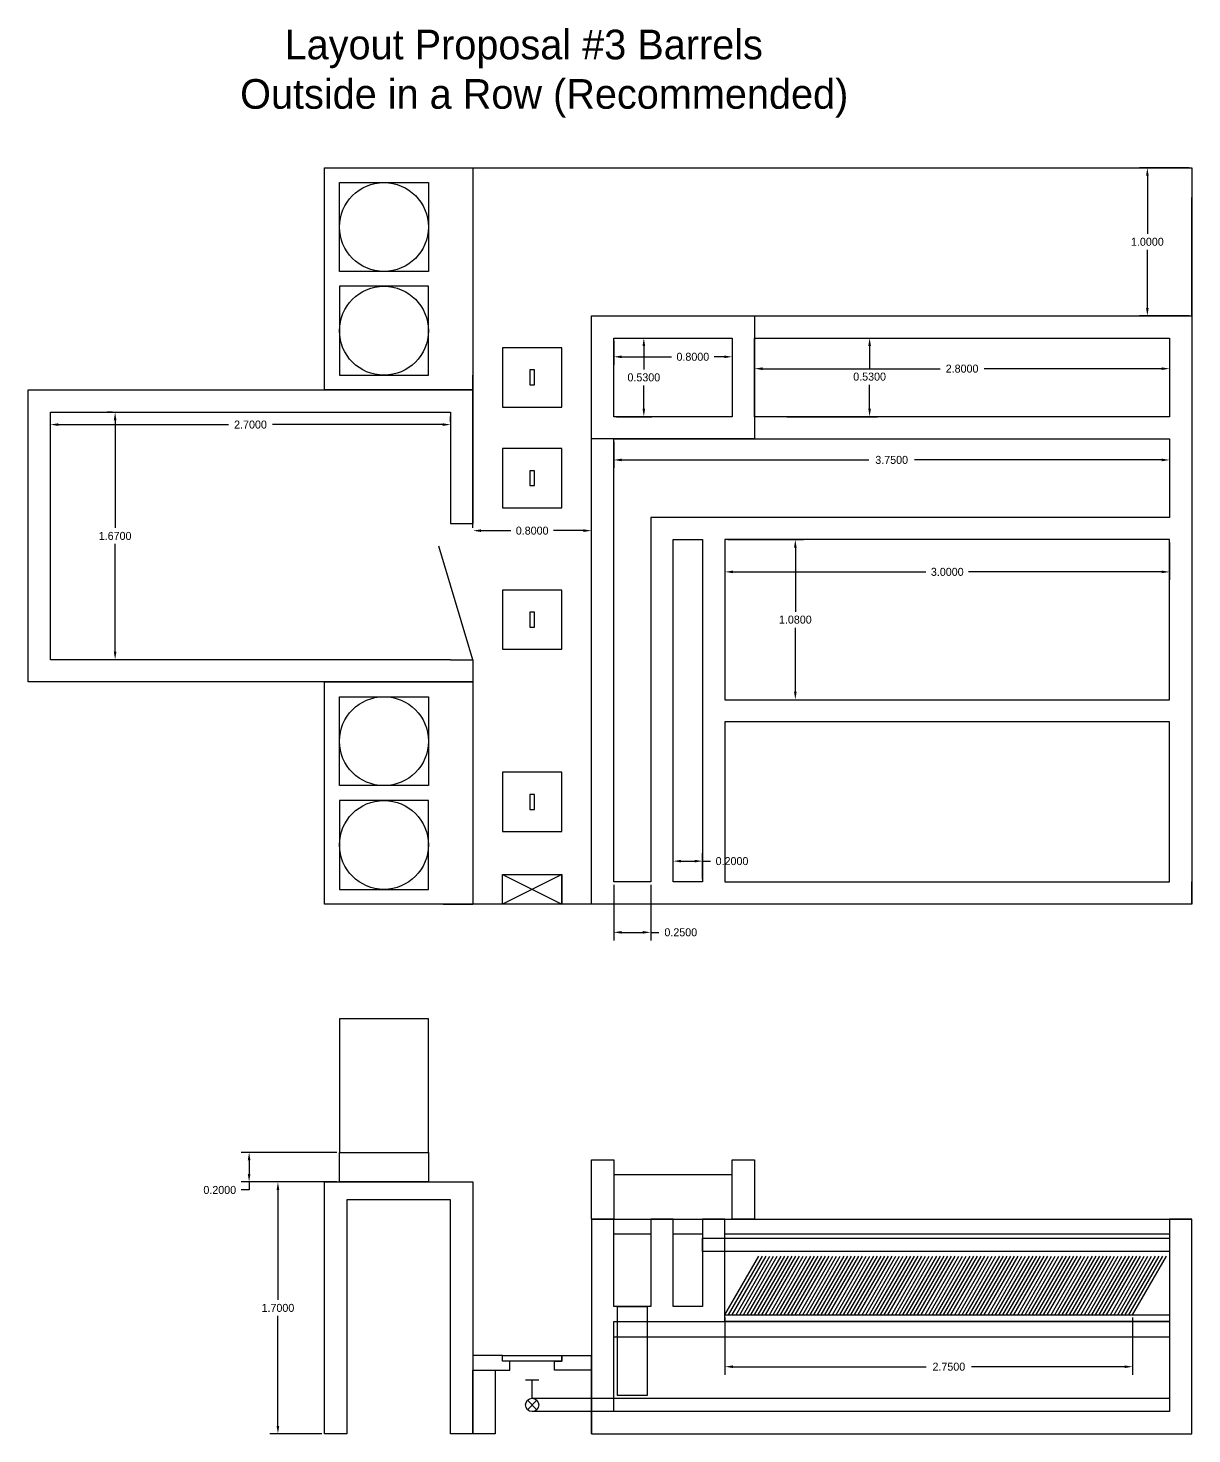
# Model space of a CAD drawing. Header units: inches. Extents: x 15.2 to 26.7, y -7.5 to 19.3.
# Drawn here: x 18.82 to 26.67, y -7.46 to 2.03 of the extents above; entities that cross this region are included whole.
import ezdxf

# ---------------------------------------------------------------- set-up
doc = ezdxf.new("R2010")
doc.units = ezdxf.units.IN
doc.header["$MEASUREMENT"] = 0
for name, color, linetype in [('Agua', 4, 'Continuous'), ('Barriles', 5, 'Continuous'), ('Dimensiones', 3, 'Continuous'), ('Lamina', 6, 'Continuous'), ('Paredes', 7, 'Continuous'), ('Tapaderas', 1, 'Continuous'), ('Tuberia', 2, 'Continuous')]:
    doc.layers.add(name, color=color, linetype=linetype)
doc.dimstyles.new('Small 2', dxfattribs={"dimscale": 0.3, "dimtxt": 0.18, "dimasz": 0.18, "dimexe": 0.18, "dimexo": 0.0625, "dimgap": 0.09, "dimtad": 0, "dimtih": 1, "dimtoh": 1, "dimdec": 4, "dimzin": 0, "dimdsep": 46, "dimtxsty": 'Standard', "dimcen": 0.09, "dimadec": 0, "dimazin": 0, "dimtfac": 1, "dimtdec": 4, "dimtofl": 0, "dimtmove": 0, "dimatfit": 3, "dimfxl": 1, "dimtolj": 1, "dimtzin": 0, "dimarcsym": 0})

# ---------------------------------------------------------------- blocks, each defined once
blk = doc.blocks.new('*D46')
at = {"layer": 'Defpoints', "color": 0}
for p in [(22.7662, -0.0666), (23.5662, -0.0666), (23.5662, -0.1926)]:
    blk.add_point(p, dxfattribs=at)
at = {"layer": 'Dimensiones', "color": 0, "lineweight": -2}
for p, q in [((22.7662, -0.0854), (22.7662, -0.2466)), ((23.5662, -0.0854), (23.5662, -0.2466)), ((22.8202, -0.1926), (23.1561, -0.1926)), ((23.5122, -0.1926), (23.4441, -0.1926))]:
    blk.add_line(p, q, dxfattribs=at)
at = {"layer": 'Dimensiones', "color": 0}
for points in [[(22.8202, -0.1836), (22.8202, -0.2016), (22.7662, -0.1926)], [(23.5122, -0.1836), (23.5122, -0.2016), (23.5662, -0.1926)]]:
    blk.add_solid(points, dxfattribs=at)
at = {"layer": 'Dimensiones', "color": 0, "insert": (23.3001, -0.1926), "char_height": 0.054, "attachment_point": 5}
blk.add_mtext('\\A1;0.8000', dxfattribs=at)
blk = doc.blocks.new('*D47')
at = {"layer": 'Defpoints', "color": 0}
for p in [(22.7662, -0.0666), (22.7662, -0.5966), (22.9694, -0.5966)]:
    blk.add_point(p, dxfattribs=at)
at = {"layer": 'Dimensiones', "color": 0, "lineweight": -2}
for p, q in [((22.785, -0.0666), (23.0234, -0.0666)), ((22.9694, -0.1206), (22.9694, -0.2776)), ((22.9694, -0.5426), (22.9694, -0.3856)), ((22.785, -0.5966), (23.0234, -0.5966))]:
    blk.add_line(p, q, dxfattribs=at)
at = {"layer": 'Dimensiones', "color": 0}
for points in [[(22.9604, -0.1206), (22.9784, -0.1206), (22.9694, -0.0666)], [(22.9604, -0.5426), (22.9784, -0.5426), (22.9694, -0.5966)]]:
    blk.add_solid(points, dxfattribs=at)
at = {"layer": 'Dimensiones', "color": 0, "insert": (22.9694, -0.3316), "char_height": 0.054, "attachment_point": 5}
blk.add_mtext('\\A1;0.5300', dxfattribs=at)
blk = doc.blocks.new('*D48')
at = {"layer": 'Defpoints', "color": 0}
for p in [(23.7162, -0.0666), (26.5162, -0.0666), (26.5162, -0.2727)]:
    blk.add_point(p, dxfattribs=at)
at = {"layer": 'Dimensiones', "color": 0, "lineweight": -2}
for p, q in [((23.7162, -0.0854), (23.7162, -0.3267)), ((26.5162, -0.0854), (26.5162, -0.3267)), ((23.7702, -0.2727), (24.9677, -0.2727)), ((26.4622, -0.2727), (25.2647, -0.2727))]:
    blk.add_line(p, q, dxfattribs=at)
at = {"layer": 'Dimensiones', "color": 0}
for points in [[(23.7702, -0.2637), (23.7702, -0.2817), (23.7162, -0.2727)], [(26.4622, -0.2637), (26.4622, -0.2817), (26.5162, -0.2727)]]:
    blk.add_solid(points, dxfattribs=at)
at = {"layer": 'Dimensiones', "color": 0, "insert": (25.1162, -0.2727), "char_height": 0.054, "attachment_point": 5}
blk.add_mtext('\\A1;2.8000', dxfattribs=at)
blk = doc.blocks.new('*D49')
at = {"layer": 'Defpoints', "color": 0}
for p in [(23.9162, -0.0666), (23.9162, -0.5966), (24.4924, -0.5966)]:
    blk.add_point(p, dxfattribs=at)
at = {"layer": 'Dimensiones', "color": 0, "lineweight": -2}
for p, q in [((23.935, -0.0666), (24.5464, -0.0666)), ((24.4924, -0.1206), (24.4924, -0.2727)), ((24.4924, -0.5426), (24.4924, -0.3807)), ((23.935, -0.5966), (24.5464, -0.5966))]:
    blk.add_line(p, q, dxfattribs=at)
at = {"layer": 'Dimensiones', "color": 0}
for points in [[(24.4834, -0.1206), (24.5014, -0.1206), (24.4924, -0.0666)], [(24.4834, -0.5426), (24.5014, -0.5426), (24.4924, -0.5966)]]:
    blk.add_solid(points, dxfattribs=at)
at = {"layer": 'Dimensiones', "color": 0, "insert": (24.4924, -0.3267), "char_height": 0.054, "attachment_point": 5}
blk.add_mtext('\\A1;0.5300', dxfattribs=at)
blk = doc.blocks.new('*D50')
at = {"layer": 'Defpoints', "color": 0}
for p in [(23.5162, -1.4266), (26.5162, -1.4266), (26.5162, -1.6442)]:
    blk.add_point(p, dxfattribs=at)
at = {"layer": 'Dimensiones', "color": 0, "lineweight": -2}
for p, q in [((23.5162, -1.4454), (23.5162, -1.6982)), ((26.5162, -1.4454), (26.5162, -1.6982)), ((23.5702, -1.6442), (24.8722, -1.6442)), ((26.4622, -1.6442), (25.1602, -1.6442))]:
    blk.add_line(p, q, dxfattribs=at)
at = {"layer": 'Dimensiones', "color": 0}
for points in [[(23.5702, -1.6352), (23.5702, -1.6532), (23.5162, -1.6442)], [(26.4622, -1.6352), (26.4622, -1.6532), (26.5162, -1.6442)]]:
    blk.add_solid(points, dxfattribs=at)
at = {"layer": 'Dimensiones', "color": 0, "insert": (25.0162, -1.6442), "char_height": 0.054, "attachment_point": 5}
blk.add_mtext('\\A1;3.0000', dxfattribs=at)
blk = doc.blocks.new('*D51')
at = {"layer": 'Defpoints', "color": 0}
for p in [(23.5162, -1.4266), (23.5162, -2.5066), (23.9914, -2.5066)]:
    blk.add_point(p, dxfattribs=at)
at = {"layer": 'Dimensiones', "color": 0, "lineweight": -2}
for p, q in [((23.535, -1.4266), (24.0454, -1.4266)), ((23.9914, -1.4806), (23.9914, -1.9126)), ((23.9914, -2.4526), (23.9914, -2.0206)), ((23.535, -2.5066), (24.0454, -2.5066))]:
    blk.add_line(p, q, dxfattribs=at)
at = {"layer": 'Dimensiones', "color": 0}
for points in [[(23.9824, -1.4806), (24.0004, -1.4806), (23.9914, -1.4266)], [(23.9824, -2.4526), (24.0004, -2.4526), (23.9914, -2.5066)]]:
    blk.add_solid(points, dxfattribs=at)
at = {"layer": 'Dimensiones', "color": 0, "insert": (23.9914, -1.9666), "char_height": 0.054, "attachment_point": 5}
blk.add_mtext('\\A1;1.0800', dxfattribs=at)
blk = doc.blocks.new('*D52')
at = {"layer": 'Defpoints', "color": 0}
for p in [(22.7662, -3.7366), (23.0162, -3.7366), (23.0162, -4.0767)]:
    blk.add_point(p, dxfattribs=at)
at = {"layer": 'Dimensiones', "color": 0, "lineweight": -2}
for p, q in [((22.7662, -3.7554), (22.7662, -4.1307)), ((23.0162, -3.7554), (23.0162, -4.1307)), ((22.8202, -4.0767), (22.9622, -4.0767)), ((23.0162, -4.0767), (23.0702, -4.0767))]:
    blk.add_line(p, q, dxfattribs=at)
at = {"layer": 'Dimensiones', "color": 0}
for points in [[(22.8202, -4.0677), (22.8202, -4.0857), (22.7662, -4.0767)], [(22.9622, -4.0677), (22.9622, -4.0857), (23.0162, -4.0767)]]:
    blk.add_solid(points, dxfattribs=at)
at = {"layer": 'Dimensiones', "color": 0, "insert": (23.2187, -4.0767), "char_height": 0.054, "attachment_point": 5}
blk.add_mtext('\\A1;0.2500', dxfattribs=at)
blk = doc.blocks.new('*D53')
at = {"layer": 'Defpoints', "color": 0}
for p in [(23.3662, -3.5962), (23.1662, -3.7366), (23.3662, -3.7366)]:
    blk.add_point(p, dxfattribs=at)
at = {"layer": 'Dimensiones', "color": 0, "lineweight": -2}
for p, q in [((23.1662, -3.7179), (23.1662, -3.5422)), ((23.2202, -3.5962), (23.3122, -3.5962)), ((23.3662, -3.7179), (23.3662, -3.5422)), ((23.3662, -3.5962), (23.4202, -3.5962))]:
    blk.add_line(p, q, dxfattribs=at)
at = {"layer": 'Dimensiones', "color": 0}
for points in [[(23.2202, -3.5872), (23.2202, -3.6052), (23.1662, -3.5962)], [(23.3122, -3.5872), (23.3122, -3.6052), (23.3662, -3.5962)]]:
    blk.add_solid(points, dxfattribs=at)
at = {"layer": 'Dimensiones', "color": 0, "insert": (23.5642, -3.5962), "char_height": 0.054, "attachment_point": 5}
blk.add_mtext('\\A1;0.2000', dxfattribs=at)
blk = doc.blocks.new('*D54')
at = {"layer": 'Defpoints', "color": 0}
for p in [(26.6662, 1.0834), (26.366, 0.0834), (26.6662, 0.0834)]:
    blk.add_point(p, dxfattribs=at)
at = {"layer": 'Dimensiones', "color": 0, "lineweight": -2}
for p, q in [((26.6475, 1.0834), (26.312, 1.0834)), ((26.366, 1.0294), (26.366, 0.6374)), ((26.366, 0.1374), (26.366, 0.5294)), ((26.6475, 0.0834), (26.312, 0.0834))]:
    blk.add_line(p, q, dxfattribs=at)
at = {"layer": 'Dimensiones', "color": 0}
for points in [[(26.357, 1.0294), (26.375, 1.0294), (26.366, 1.0834)], [(26.357, 0.1374), (26.375, 0.1374), (26.366, 0.0834)]]:
    blk.add_solid(points, dxfattribs=at)
at = {"layer": 'Dimensiones', "color": 0, "insert": (26.366, 0.5834), "char_height": 0.054, "attachment_point": 5}
blk.add_mtext('\\A1;1.0000', dxfattribs=at)
blk = doc.blocks.new('*D55')
at = {"layer": 'Defpoints', "color": 0}
for p in [(21.8162, -1.3659), (22.6162, -1.3659), (22.6162, -1.3659)]:
    blk.add_point(p, dxfattribs=at)
at = {"layer": 'Dimensiones', "color": 0, "lineweight": -2}
for p, q in [((21.8162, -1.3472), (21.8162, -1.3119)), ((22.6162, -1.3472), (22.6162, -1.3119)), ((21.8702, -1.3659), (22.0722, -1.3659)), ((22.5622, -1.3659), (22.3602, -1.3659))]:
    blk.add_line(p, q, dxfattribs=at)
at = {"layer": 'Dimensiones', "color": 0}
for points in [[(21.8702, -1.3569), (21.8702, -1.3749), (21.8162, -1.3659)], [(22.5622, -1.3569), (22.5622, -1.3749), (22.6162, -1.3659)]]:
    blk.add_solid(points, dxfattribs=at)
at = {"layer": 'Dimensiones', "color": 0, "insert": (22.2162, -1.3659), "char_height": 0.054, "attachment_point": 5}
blk.add_mtext('\\A1;0.8000', dxfattribs=at)
blk = doc.blocks.new('*D56')
at = {"layer": 'Defpoints', "color": 0}
for p in [(18.9662, -0.6503), (21.6662, -0.6503), (21.6662, -0.6503)]:
    blk.add_point(p, dxfattribs=at)
at = {"layer": 'Dimensiones', "color": 0, "lineweight": -2}
for p, q in [((18.9662, -0.6315), (18.9662, -0.5963)), ((19.0202, -0.6503), (20.1677, -0.6503)), ((21.6122, -0.6503), (20.4647, -0.6503)), ((21.6662, -0.6315), (21.6662, -0.5963))]:
    blk.add_line(p, q, dxfattribs=at)
at = {"layer": 'Dimensiones', "color": 0}
for points in [[(19.0202, -0.6413), (19.0202, -0.6593), (18.9662, -0.6503)], [(21.6122, -0.6413), (21.6122, -0.6593), (21.6662, -0.6503)]]:
    blk.add_solid(points, dxfattribs=at)
at = {"layer": 'Dimensiones', "color": 0, "insert": (20.3162, -0.6503), "char_height": 0.054, "attachment_point": 5}
blk.add_mtext('\\A1;2.7000', dxfattribs=at)
blk = doc.blocks.new('*D57')
at = {"layer": 'Defpoints', "color": 0}
for p in [(19.403, -0.5666), (19.403, -2.2366), (19.403, -2.2366)]:
    blk.add_point(p, dxfattribs=at)
at = {"layer": 'Dimensiones', "color": 0, "lineweight": -2}
for p, q in [((19.3843, -0.5666), (19.349, -0.5666)), ((19.403, -0.6206), (19.403, -1.3476)), ((19.403, -2.1826), (19.403, -1.4556)), ((19.3843, -2.2366), (19.349, -2.2366))]:
    blk.add_line(p, q, dxfattribs=at)
at = {"layer": 'Dimensiones', "color": 0}
for points in [[(19.394, -0.6206), (19.412, -0.6206), (19.403, -0.5666)], [(19.394, -2.1826), (19.412, -2.1826), (19.403, -2.2366)]]:
    blk.add_solid(points, dxfattribs=at)
at = {"layer": 'Dimensiones', "color": 0, "insert": (19.403, -1.4016), "char_height": 0.054, "attachment_point": 5}
blk.add_mtext('\\A1;1.6700', dxfattribs=at)
blk = doc.blocks.new('*D67')
at = {"layer": 'Defpoints', "color": 0}
for p in [(22.7662, -0.7466), (26.5162, -0.7466), (26.5162, -0.8886)]:
    blk.add_point(p, dxfattribs=at)
at = {"layer": 'Dimensiones', "color": 0, "lineweight": -2}
for p, q in [((22.7662, -0.7654), (22.7662, -0.9426)), ((26.5162, -0.7654), (26.5162, -0.9426)), ((22.8202, -0.8886), (24.4882, -0.8886)), ((26.4622, -0.8886), (24.7942, -0.8886))]:
    blk.add_line(p, q, dxfattribs=at)
at = {"layer": 'Dimensiones', "color": 0}
for points in [[(22.8202, -0.8796), (22.8202, -0.8976), (22.7662, -0.8886)], [(26.4622, -0.8796), (26.4622, -0.8976), (26.5162, -0.8886)]]:
    blk.add_solid(points, dxfattribs=at)
at = {"layer": 'Dimensiones', "color": 0, "insert": (24.6412, -0.8886), "char_height": 0.054, "attachment_point": 5}
blk.add_mtext('\\A1;3.7500', dxfattribs=at)
blk = doc.blocks.new('*D85')
at = {"layer": 'Defpoints', "color": 0}
for p in [(23.5162, -6.6575), (26.2662, -6.6575), (26.2662, -7.0082)]:
    blk.add_point(p, dxfattribs=at)
at = {"layer": 'Dimensiones', "color": 0, "lineweight": -2}
for p, q in [((23.5162, -6.6762), (23.5162, -7.0622)), ((26.2662, -6.6762), (26.2662, -7.0622)), ((23.5702, -7.0082), (24.8739, -7.0082)), ((26.2122, -7.0082), (25.1799, -7.0082))]:
    blk.add_line(p, q, dxfattribs=at)
at = {"layer": 'Dimensiones', "color": 0}
for points in [[(23.5702, -6.9992), (23.5702, -7.0172), (23.5162, -7.0082)], [(26.2122, -6.9992), (26.2122, -7.0172), (26.2662, -7.0082)]]:
    blk.add_solid(points, dxfattribs=at)
at = {"layer": 'Dimensiones', "color": 0, "insert": (25.0269, -7.0082), "char_height": 0.054, "attachment_point": 5}
blk.add_mtext('\\A1;2.7500', dxfattribs=at)
blk = doc.blocks.new('*D90')
at = {"layer": 'Defpoints', "color": 0}
for p in [(20.8162, -5.7615), (20.5012, -7.4615), (20.8162, -7.4615)]:
    blk.add_point(p, dxfattribs=at)
at = {"layer": 'Dimensiones', "color": 0, "lineweight": -2}
for p, q in [((20.7975, -5.7615), (20.4472, -5.7615)), ((20.5012, -5.8155), (20.5012, -6.5575)), ((20.5012, -7.4075), (20.5012, -6.6655)), ((20.7975, -7.4615), (20.4472, -7.4615))]:
    blk.add_line(p, q, dxfattribs=at)
at = {"layer": 'Dimensiones', "color": 0}
for points in [[(20.4922, -5.8155), (20.5102, -5.8155), (20.5012, -5.7615)], [(20.4922, -7.4075), (20.5102, -7.4075), (20.5012, -7.4615)]]:
    blk.add_solid(points, dxfattribs=at)
at = {"layer": 'Dimensiones', "color": 0, "insert": (20.5012, -6.6115), "char_height": 0.054, "attachment_point": 5}
blk.add_mtext('\\A1;1.7000', dxfattribs=at)
blk = doc.blocks.new('*D91')
at = {"layer": 'Defpoints', "color": 0}
for p in [(20.9162, -5.5615), (20.3069, -5.7615), (20.9162, -5.7615)]:
    blk.add_point(p, dxfattribs=at)
at = {"layer": 'Dimensiones', "color": 0, "lineweight": -2}
for p, q in [((20.8975, -5.5615), (20.2529, -5.5615)), ((20.3069, -5.6155), (20.3069, -5.7075)), ((20.8975, -5.7615), (20.2529, -5.7615)), ((20.3069, -5.7615), (20.3069, -5.8155)), ((20.3069, -5.8155), (20.2529, -5.8155))]:
    blk.add_line(p, q, dxfattribs=at)
at = {"layer": 'Dimensiones', "color": 0}
for points in [[(20.2979, -5.6155), (20.3159, -5.6155), (20.3069, -5.5615)], [(20.2979, -5.7075), (20.3159, -5.7075), (20.3069, -5.7615)]]:
    blk.add_solid(points, dxfattribs=at)
at = {"layer": 'Dimensiones', "color": 0, "insert": (20.1089, -5.8155), "char_height": 0.054, "attachment_point": 5}
blk.add_mtext('\\A1;0.2000', dxfattribs=at)

msp = doc.modelspace()

# ---------------------------------------------------------------- linework, layer by layer
for p, q in [((22.01621, -3.6866), (22.41621, -3.8866)), ((22.41621, -3.6866), (22.01621, -3.8866)), ((22.41621, -3.8866), (22.41621, -3.6866))]:
    msp.add_line(p, q)
for points in [[(20.81621, 1.0834), (21.81621, 1.0834), (21.81621, -0.4166), (20.81621, -0.4166)], [(20.91621, 0.9834), (21.51621, 0.9834), (21.51621, 0.3834), (20.91621, 0.3834)], [(20.91621, -0.3166), (21.51621, -0.3166), (21.51621, 0.2834), (20.91621, 0.2834)], [(20.81621, -2.3866), (21.81621, -2.3866), (21.81621, -3.8866), (20.81621, -3.8866)], [(20.91621, -2.4866), (21.51621, -2.4866), (21.51621, -3.0866), (20.91621, -3.0866)], [(20.91621, -3.7866), (21.51621, -3.7866), (21.51621, -3.1866), (20.91621, -3.1866)], [(22.01621, -3.6866), (22.41621, -3.6866), (22.41621, -3.8866), (22.01621, -3.8866)]]:
    msp.add_lwpolyline(points, close=True)
for points in [[(21.61621, 1.0834), (21.81621, 1.0834)], [(21.81621, 1.0834), (26.66621, 1.0834), (26.66621, 0.0834)], [(21.61621, -0.4166), (21.81621, -0.4166)], [(21.61621, -2.3866), (21.81621, -2.3866)], [(21.61621, -3.8866), (21.81621, -3.8866)]]:
    msp.add_lwpolyline(points)
at = {"layer": 'Agua'}
for points in [[(22.76621, -5.7115), (23.56621, -5.7115)], [(22.76621, -6.1115), (23.01621, -6.1115)], [(23.16621, -6.1115), (23.36621, -6.1115)], [(23.51621, -6.1115), (26.51621, -6.1115)]]:
    msp.add_lwpolyline(points, dxfattribs=at)
at = {"layer": 'Barriles'}
msp.add_lwpolyline([(20.91621, -5.5615), (21.51621, -5.5615), (21.51621, -4.6615), (20.91621, -4.6615)], close=True, dxfattribs=at)
for centre in [(21.21621, 0.6834), (21.21621, -0.0166), (21.21621, -2.7866), (21.21621, -3.4866)]:
    msp.add_circle(centre, 0.3, dxfattribs=at)
at = {"layer": 'Lamina'}
for points in [[(23.51621, -6.6575), (23.74484, -6.2615)], [(23.54121, -6.6575), (23.76984, -6.2615)], [(23.56621, -6.6575), (23.79484, -6.2615)], [(23.59121, -6.6575), (23.81984, -6.2615)], [(23.61621, -6.6575), (23.84484, -6.2615)], [(23.64121, -6.6575), (23.86984, -6.2615)], [(23.66621, -6.6575), (23.89484, -6.2615)], [(23.69121, -6.6575), (23.91984, -6.2615)], [(23.71621, -6.6575), (23.94484, -6.2615)], [(23.74121, -6.6575), (23.96984, -6.2615)], [(23.76621, -6.6575), (23.99484, -6.2615)], [(23.79121, -6.6575), (24.01984, -6.2615)], [(23.81621, -6.6575), (24.04484, -6.2615)], [(23.84121, -6.6575), (24.06984, -6.2615)], [(23.86621, -6.6575), (24.09484, -6.2615)], [(23.89121, -6.6575), (24.11984, -6.2615)], [(23.91621, -6.6575), (24.14484, -6.2615)], [(23.94121, -6.6575), (24.16984, -6.2615)], [(23.96621, -6.6575), (24.19484, -6.2615)], [(23.99121, -6.6575), (24.21984, -6.2615)], [(24.01621, -6.6575), (24.24484, -6.2615)], [(24.04121, -6.6575), (24.26984, -6.2615)], [(24.06621, -6.6575), (24.29484, -6.2615)], [(24.09121, -6.6575), (24.31984, -6.2615)], [(24.11621, -6.6575), (24.34484, -6.2615)], [(24.14121, -6.6575), (24.36984, -6.2615)], [(24.16621, -6.6575), (24.39484, -6.2615)], [(24.19121, -6.6575), (24.41984, -6.2615)], [(24.21621, -6.6575), (24.44484, -6.2615)], [(24.24121, -6.6575), (24.46984, -6.2615)], [(24.26621, -6.6575), (24.49484, -6.2615)], [(24.29121, -6.6575), (24.51984, -6.2615)], [(24.31621, -6.6575), (24.54484, -6.2615)], [(24.34121, -6.6575), (24.56984, -6.2615)], [(24.36621, -6.6575), (24.59484, -6.2615)], [(24.39121, -6.6575), (24.61984, -6.2615)], [(24.41621, -6.6575), (24.64484, -6.2615)], [(24.44121, -6.6575), (24.66984, -6.2615)], [(24.46621, -6.6575), (24.69484, -6.2615)], [(24.49121, -6.6575), (24.71984, -6.2615)], [(24.51621, -6.6575), (24.74484, -6.2615)], [(24.54121, -6.6575), (24.76984, -6.2615)], [(24.56621, -6.6575), (24.79484, -6.2615)], [(24.59121, -6.6575), (24.81984, -6.2615)], [(24.61621, -6.6575), (24.84484, -6.2615)], [(24.64121, -6.6575), (24.86984, -6.2615)], [(24.66621, -6.6575), (24.89484, -6.2615)], [(24.69121, -6.6575), (24.91984, -6.2615)], [(24.71621, -6.6575), (24.94484, -6.2615)], [(24.74121, -6.6575), (24.96984, -6.2615)], [(24.76621, -6.6575), (24.99484, -6.2615)], [(24.79121, -6.6575), (25.01984, -6.2615)], [(24.81621, -6.6575), (25.04484, -6.2615)], [(24.84121, -6.6575), (25.06984, -6.2615)], [(24.86621, -6.6575), (25.09484, -6.2615)], [(24.89121, -6.6575), (25.11984, -6.2615)], [(24.91621, -6.6575), (25.14484, -6.2615)], [(24.94121, -6.6575), (25.16984, -6.2615)], [(24.96621, -6.6575), (25.19484, -6.2615)], [(24.99121, -6.6575), (25.21984, -6.2615)], [(25.01621, -6.6575), (25.24484, -6.2615)], [(25.04121, -6.6575), (25.26984, -6.2615)], [(25.06621, -6.6575), (25.29484, -6.2615)], [(25.09121, -6.6575), (25.31984, -6.2615)], [(25.11621, -6.6575), (25.34484, -6.2615)], [(25.14121, -6.6575), (25.36984, -6.2615)], [(25.16621, -6.6575), (25.39484, -6.2615)], [(25.19121, -6.6575), (25.41984, -6.2615)], [(25.21621, -6.6575), (25.44484, -6.2615)], [(25.24121, -6.6575), (25.46984, -6.2615)], [(25.26621, -6.6575), (25.49484, -6.2615)], [(25.29121, -6.6575), (25.51984, -6.2615)], [(25.31621, -6.6575), (25.54484, -6.2615)], [(25.34121, -6.6575), (25.56984, -6.2615)], [(25.36621, -6.6575), (25.59484, -6.2615)], [(25.39121, -6.6575), (25.61984, -6.2615)], [(25.41621, -6.6575), (25.64484, -6.2615)], [(25.44121, -6.6575), (25.66984, -6.2615)], [(25.46621, -6.6575), (25.69484, -6.2615)], [(25.49121, -6.6575), (25.71984, -6.2615)], [(25.51621, -6.6575), (25.74484, -6.2615)], [(25.54121, -6.6575), (25.76984, -6.2615)], [(25.56621, -6.6575), (25.79484, -6.2615)], [(25.59121, -6.6575), (25.81984, -6.2615)], [(25.61621, -6.6575), (25.84484, -6.2615)], [(25.64121, -6.6575), (25.86984, -6.2615)], [(25.66621, -6.6575), (25.89484, -6.2615)], [(25.69121, -6.6575), (25.91984, -6.2615)], [(25.71621, -6.6575), (25.94484, -6.2615)], [(25.74121, -6.6575), (25.96984, -6.2615)], [(25.76621, -6.6575), (25.99484, -6.2615)], [(25.79121, -6.6575), (26.01984, -6.2615)], [(25.81621, -6.6575), (26.04484, -6.2615)], [(25.84121, -6.6575), (26.06984, -6.2615)], [(25.86621, -6.6575), (26.09484, -6.2615)], [(25.89121, -6.6575), (26.11984, -6.2615)], [(25.91621, -6.6575), (26.14484, -6.2615)], [(25.94121, -6.6575), (26.16984, -6.2615)], [(25.96621, -6.6575), (26.19484, -6.2615)], [(25.99121, -6.6575), (26.21984, -6.2615)], [(26.01621, -6.6575), (26.24484, -6.2615)], [(26.04121, -6.6575), (26.26984, -6.2615)], [(26.06621, -6.6575), (26.29484, -6.2615)], [(26.09121, -6.6575), (26.31984, -6.2615)], [(26.11621, -6.6575), (26.34484, -6.2615)], [(26.14121, -6.6575), (26.36984, -6.2615)], [(26.16621, -6.6575), (26.39484, -6.2615)], [(26.19121, -6.6575), (26.41984, -6.2615)], [(26.21621, -6.6575), (26.44484, -6.2615)], [(26.24121, -6.6575), (26.46984, -6.2615)], [(26.26621, -6.6575), (26.49484, -6.2615)]]:
    msp.add_lwpolyline(points, dxfattribs=at)
at = {"layer": 'Paredes'}
for points in [[(26.66621, 0.0834), (26.66621, 0.8834)], [(22.61621, 0.0834), (22.76621, 0.0834)], [(21.81621, -1.3166), (21.81621, -0.3166)], [(21.81621, -2.2366), (21.81621, -2.3866), (18.81621, -2.3866), (18.81621, -0.4166), (21.81621, -0.4166), (21.81621, -1.3166)], [(21.66621, -2.2366), (18.96621, -2.2366), (18.96621, -0.5666), (21.66621, -0.5666), (21.66621, -1.3166)], [(23.01621, -1.2766), (23.01621, -3.7366), (22.76621, -3.7366), (22.76621, -0.7466)], [(22.76621, -0.7466), (26.51621, -0.7466), (26.51621, -1.2766), (23.01621, -1.2766)], [(21.66621, -1.3166), (21.81621, -1.3166)], [(21.81621, -2.2366), (21.58658, -1.47026)], [(21.66621, -2.2366), (21.81621, -2.2366)], [(26.66621, -3.8866), (26.66621, -3.7366)], [(22.61621, -3.8866), (21.81621, -3.8866)], [(20.81621, -7.4615), (20.81621, -5.7615), (21.81621, -5.7615), (21.81621, -7.4615), (21.66621, -7.4615), (21.66621, -5.8815), (20.96621, -5.8815), (20.96621, -7.4615), (20.81621, -7.4615), (20.81621, -6.6115)], [(22.61621, -6.0115), (22.61621, -7.4615), (26.66621, -7.4615), (26.66621, -6.0115), (26.51621, -6.0115), (26.51621, -7.3115), (22.76621, -7.3115)], [(22.61621, -6.0115), (22.61621, -7.4615), (26.66621, -7.4615), (26.66621, -6.0115), (26.51621, -6.0115), (26.51621, -7.3115), (22.76621, -7.3115), (22.76621, -6.7025), (23.51621, -6.7025), (23.51621, -6.0115), (23.36621, -6.0115), (23.36621, -6.6025), (23.16621, -6.6025), (23.16621, -6.0115), (23.01621, -6.0115), (23.01621, -6.6025), (22.76621, -6.6025), (22.76621, -6.0115), (22.61621, -6.0115)], [(22.61621, -6.0115), (26.66621, -6.0115)], [(22.76621, -6.7025), (26.51621, -6.7025)], [(22.76621, -6.8058), (26.51621, -6.8058)], [(22.01621, -6.9315), (21.81621, -6.9315), (21.81621, -7.0315), (22.06621, -7.0315), (22.06621, -6.9715), (22.01621, -6.9715), (22.01621, -6.9315), (21.81621, -6.9315)], [(22.41621, -6.9315), (22.61621, -6.9315), (22.61621, -7.0315), (22.36621, -7.0315), (22.36621, -6.9715), (22.41621, -6.9715), (22.41621, -6.9315), (22.61621, -6.9315)]]:
    msp.add_lwpolyline(points, dxfattribs=at)
for points in [[(26.66621, -3.8866), (22.61621, -3.8866), (22.61621, 0.0834), (26.66621, 0.0834)], [(22.61621, 0.0834), (23.71621, 0.0834), (23.71621, -0.7466), (22.61621, -0.7466)], [(22.76621, -0.0666), (23.56621, -0.0666), (23.56621, -0.5966), (22.76621, -0.5966)], [(23.71621, -0.0666), (26.51621, -0.0666), (26.51621, -0.5966), (23.71621, -0.5966)], [(23.36621, -3.7366), (23.16621, -3.7366), (23.16621, -1.4266), (23.36621, -1.4266)], [(23.51621, -2.5066), (26.51621, -2.5066), (26.51621, -1.4266), (23.51621, -1.4266)], [(23.51621, -3.7366), (26.51621, -3.7366), (26.51621, -2.6566), (23.51621, -2.6566)], [(20.91621, -5.5615), (21.51621, -5.5615), (21.51621, -5.7615), (20.91621, -5.7615)], [(22.61621, -5.6115), (22.76621, -5.6115), (22.76621, -6.0115), (22.61621, -6.0115)], [(23.56621, -5.6115), (23.71621, -5.6115), (23.71621, -6.0115), (23.56621, -6.0115)], [(21.81621, -7.0315), (21.96621, -7.0315), (21.96621, -7.4615), (21.81621, -7.4615)]]:
    msp.add_lwpolyline(points, close=True, dxfattribs=at)
at = {"layer": 'Tapaderas'}
msp.add_line((22.41621, -0.5316), (22.41621, -0.1316), dxfattribs=at)
for points in [[(22.01621, -0.5316), (22.41621, -0.5316), (22.41621, -0.1316), (22.01621, -0.1316)], [(22.20121, -0.2816), (22.20121, -0.3816), (22.23121, -0.3816), (22.23121, -0.2816)], [(22.01621, -1.2116), (22.41621, -1.2116), (22.41621, -0.8116), (22.01621, -0.8116)], [(22.20121, -0.9616), (22.20121, -1.0616), (22.23121, -1.0616), (22.23121, -0.9616)], [(22.01621, -2.1666), (22.41621, -2.1666), (22.41621, -1.7666), (22.01621, -1.7666)], [(22.20121, -1.9166), (22.20121, -2.0166), (22.23121, -2.0166), (22.23121, -1.9166)], [(22.01621, -3.3966), (22.41621, -3.3966), (22.41621, -2.9966), (22.01621, -2.9966)], [(22.20121, -3.1466), (22.20121, -3.2466), (22.23121, -3.2466), (22.23121, -3.1466)], [(22.01621, -6.9315), (22.41621, -6.9315), (22.41621, -6.9715), (22.01621, -6.9715)]]:
    msp.add_lwpolyline(points, close=True, dxfattribs=at)
at = {"layer": 'Tuberia'}
for p, q in [((22.18439, -7.29832), (22.24803, -7.23468)), ((22.18439, -7.23468), (22.24803, -7.29832))]:
    msp.add_line(p, q, dxfattribs=at)
for points in [[(22.76621, -6.7025), (23.51621, -6.7025), (23.51621, -6.0115), (23.36621, -6.0115)], [(23.36621, -6.0115), (23.36621, -6.6025)], [(26.51621, -6.1115), (26.51621, -6.2615)], [(22.76621, -6.7025), (23.01621, -6.7025), (23.16621, -6.7025), (23.36621, -6.7025), (23.51621, -6.7025)], [(22.61621, -7.4615), (22.61621, -7.0315), (22.61621, -6.9315)], [(22.17146, -7.09748), (22.26095, -7.09748)], [(22.21621, -7.2215), (22.21621, -7.09748)], [(22.21621, -7.2215), (26.51621, -7.2215), (26.51621, -7.3115), (22.21621, -7.3115)]]:
    msp.add_lwpolyline(points, dxfattribs=at)
for points in [[(26.51621, -6.2315), (23.36621, -6.2315), (23.36621, -6.1415), (26.51621, -6.1415)], [(22.79121, -6.6025), (22.99121, -6.6025), (22.99121, -7.2025), (22.79121, -7.2025)], [(26.51621, -6.7025), (23.51621, -6.7025), (23.51621, -6.6575), (26.51621, -6.6575)]]:
    msp.add_lwpolyline(points, close=True, dxfattribs=at)
msp.add_circle((22.21621, -7.2665), 0.045, dxfattribs=at)

# ---------------------------------------------------------------- texts
at = {"layer": 'Defpoints', "insert": (20.08185, 2.01499), "char_height": 0.2, "width": 5.8621498, "attachment_point": 1}
msp.add_mtext('\\pi0.46441;Layout Proposal #3 Barrels \\P\\pi0.16441;Outside in a Row (Recommended)', dxfattribs=at)

# ---------------------------------------------------------------- dimensions: what is measured, and where the dimension line sits
at = {"layer": 'Dimensiones'}
for base, p1, p2, picture, middle in [((26.36602, 0.0834), (26.66621, 1.0834), (26.66621, 0.0834), '*D54', (26.36602, 0.5834)), ((22.96944, -0.5966), (22.76621, -0.0666), (22.76621, -0.5966), '*D47', (22.96944, -0.3316)), ((19.40304, -2.2366), (19.40304, -0.5666), (19.40304, -2.2366), '*D57', (19.40304, -1.4016)), ((23.99142, -2.5066), (23.51621, -1.4266), (23.51621, -2.5066), '*D51', (23.99142, -1.9666)), ((20.3069, -5.7615), (20.91621, -5.5615), (20.91621, -5.7615), '*D91', (20.1089, -5.8155)), ((20.50121, -7.4615), (20.81621, -5.7615), (20.81621, -7.4615), '*D90', (20.50121, -6.6115))]:
    dim = msp.add_linear_dim(base=base, p1=p1, p2=p2, angle=90, dimstyle='Small 2', dxfattribs=at)
    dim.commit()
    dim.dimension.update_dxf_attribs({"geometry": picture, "text_midpoint": middle})
for base, p1, p2, picture, middle in [((23.56621, -0.19262), (22.76621, -0.0666), (23.56621, -0.0666), '*D46', (23.30008, -0.19262)), ((26.26621, -7.00821), (23.51621, -6.6575), (26.26621, -6.6575), '*D85', (25.02694, -7.00821))]:
    dim = msp.add_linear_dim(base=base, p1=p1, p2=p2, dimstyle='Small 2', dxfattribs=at)
    dim.commit()
    dim.dimension.update_dxf_attribs({"geometry": picture, "text_midpoint": middle, "dimtype": 160})
for base, p1, p2, picture, middle in [((26.51621, -0.27271), (23.71621, -0.0666), (26.51621, -0.0666), '*D48', (25.11621, -0.27271)), ((21.66621, -0.65027), (18.96621, -0.65027), (21.66621, -0.65027), '*D56', (20.31621, -0.65027)), ((26.51621, -0.88864), (22.76621, -0.7466), (26.51621, -0.7466), '*D67', (24.64121, -0.88864)), ((22.61621, -1.36593), (21.81621, -1.36593), (22.61621, -1.36593), '*D55', (22.21621, -1.36593)), ((26.51621, -1.64416), (23.51621, -1.4266), (26.51621, -1.4266), '*D50', (25.01621, -1.64416)), ((23.36621, -3.59622), (23.16621, -3.7366), (23.36621, -3.7366), '*D53', (23.56421, -3.59622)), ((23.01621, -4.07673), (22.76621, -3.7366), (23.01621, -3.7366), '*D52', (23.21871, -4.07673))]:
    dim = msp.add_linear_dim(base=base, p1=p1, p2=p2, dimstyle='Small 2', dxfattribs=at)
    dim.commit()
    dim.dimension.update_dxf_attribs({"geometry": picture, "text_midpoint": middle})
dim = msp.add_linear_dim(base=(24.49239, -0.5966), p1=(23.91621, -0.0666), p2=(23.91621, -0.5966), angle=90, dimstyle='Small 2', dxfattribs=at)
dim.commit()
dim.dimension.update_dxf_attribs({"geometry": '*D49', "text_midpoint": (24.49239, -0.32671), "dimtype": 160})

doc.saveas('drawing.dxf')
